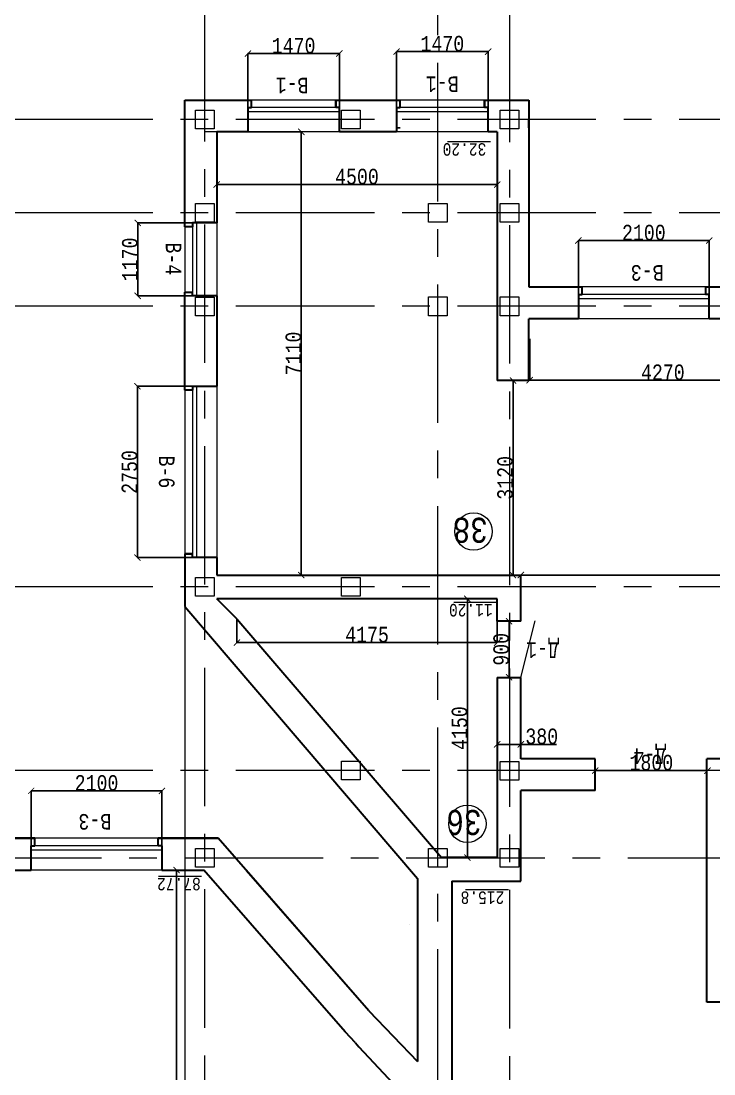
# Model space of a CAD drawing. Header units: millimetres. Extents: x -689206 to 4969298, y -1019800 to 703299.
# Drawn here: x -113653 to -102534, y -573086 to -556188 of the extents above; entities that cross this region are included whole.
import ezdxf

# ---------------------------------------------------------------- set-up
doc = ezdxf.new("R2010")
doc.units = ezdxf.units.MM
doc.linetypes.add('JIS_02_4.0', pattern=[5.5, 4, -1.5])
doc.linetypes.add('осеваяX2', pattern=[101.6, 63.5, -12.7, 12.7, -12.7])
for name, color, linetype, lineweight in [('несущие', 7, 'Continuous', 30), ('ОКНА', 250, 'Continuous', 20), ('ПЕРЕГОРОДКИ', 252, 'Continuous', 9), ('РАЗМЕРЫ', 7, 'Continuous', 9), ('сваи', 7, 'JIS_02_4.0', 30), ('стены', 7, 'Continuous', 20)]:
    doc.layers.add(name, color=color, linetype=linetype, lineweight=lineweight)
doc.layers.add('четотам', color=7, linetype='Continuous')
doc.styles.add('Аннотативный', font='isocteur.ttf', dxfattribs={"width": 0.7, "height": 250})
doc.dimstyles.new('Аннотативный', dxfattribs={"dimscale": 0, "dimtxt": 250, "dimasz": 100, "dimexe": 1.25, "dimexo": 0.625, "dimtad": 1, "dimdec": 0, "dimtxsty": 'Аннотативный', "dimblk": 'ARCHTICK', "dimcen": 2.5, "dimadec": 0, "dimazin": 0, "dimtfac": 1, "dimtdec": 0, "dimtmove": 0, "dimatfit": 3, "dimfxl": 1, "dimarcsym": 0})

# ---------------------------------------------------------------- blocks, each defined once
blk = doc.blocks.new('_ArchTick')
at = {"color": 0, "linetype": 'ByBlock', "const_width": 0.15}
blk.add_lwpolyline([(-0.5, -0.5), (0.5, 0.5)], dxfattribs=at)
blk = doc.blocks.new('*D3310')
at = {"layer": 'Defpoints', "color": 0, "lineweight": 0, "transparency": 16777216}
for p in [(-110514, -558811), (-110514, -558812), (-106013, -558812)]:
    blk.add_point(p, dxfattribs=at)
at = {"layer": 'стены', "color": 0, "lineweight": -2, "transparency": 16777216}
for p, q in [((-110514, -558811), (-110514, -558813)), ((-106013, -558812), (-110514, -558812)), ((-106013, -558811), (-106013, -558811))]:
    blk.add_line(p, q, dxfattribs=at)
at = {"layer": 'стены', "color": 0, "lineweight": -2, "transparency": 16777216, "xscale": 100, "yscale": 100, "zscale": 100, "rotation": 180}
blk.add_blockref('_ArchTick', (-110514, -558812), dxfattribs=at)
at = {"layer": 'стены', "color": 0, "lineweight": -2, "transparency": 16777216, "xscale": 100, "yscale": 100, "zscale": 100}
blk.add_blockref('_ArchTick', (-106013, -558812), dxfattribs=at)
at = {"layer": 'стены', "color": 0, "lineweight": 5, "transparency": 16777216, "insert": (-108263, -558686), "char_height": 250, "attachment_point": 5, "style": 'Аннотативный'}
blk.add_mtext('4500', dxfattribs=at)
blk = doc.blocks.new('*D3336')
at = {"layer": 'Defpoints', "color": 0, "lineweight": 0, "transparency": 16777216}
for p in [(-105490, -561285), (-101218, -561285), (-105490, -561953)]:
    blk.add_point(p, dxfattribs=at)
at = {"layer": 'стены', "color": 0, "lineweight": -2, "transparency": 16777216}
for p, q in [((-105490, -561286), (-105490, -561954)), ((-101218, -561286), (-101218, -561954)), ((-101218, -561953), (-105490, -561953))]:
    blk.add_line(p, q, dxfattribs=at)
at = {"layer": 'стены', "color": 0, "lineweight": -2, "transparency": 16777216, "xscale": 100, "yscale": 100, "zscale": 100, "rotation": 180}
blk.add_blockref('_ArchTick', (-105490, -561953), dxfattribs=at)
at = {"layer": 'стены', "color": 0, "lineweight": -2, "transparency": 16777216, "xscale": 100, "yscale": 100, "zscale": 100}
blk.add_blockref('_ArchTick', (-101218, -561953), dxfattribs=at)
at = {"layer": 'стены', "color": 0, "lineweight": 5, "transparency": 16777216, "insert": (-103354, -561827), "char_height": 250, "attachment_point": 5, "style": 'Аннотативный'}
blk.add_mtext('4270', dxfattribs=at)
blk = doc.blocks.new('*D3338')
at = {"layer": 'Defpoints', "color": 0, "lineweight": 0, "transparency": 16777216}
for p in [(-110189, -565783), (-106013, -565783), (-110189, -566163)]:
    blk.add_point(p, dxfattribs=at)
at = {"layer": 'стены', "color": 0, "lineweight": -2, "transparency": 16777216}
for p, q in [((-110189, -565783), (-110189, -566164)), ((-106013, -565783), (-106013, -566164)), ((-106013, -566163), (-110189, -566163))]:
    blk.add_line(p, q, dxfattribs=at)
at = {"layer": 'стены', "color": 0, "lineweight": -2, "transparency": 16777216, "xscale": 100, "yscale": 100, "zscale": 100, "rotation": 180}
blk.add_blockref('_ArchTick', (-110189, -566163), dxfattribs=at)
at = {"layer": 'стены', "color": 0, "lineweight": -2, "transparency": 16777216, "xscale": 100, "yscale": 100, "zscale": 100}
blk.add_blockref('_ArchTick', (-106013, -566163), dxfattribs=at)
at = {"layer": 'стены', "color": 0, "lineweight": 5, "transparency": 16777216, "insert": (-108101, -566037), "char_height": 250, "attachment_point": 5, "style": 'Аннотативный'}
blk.add_mtext('4175', dxfattribs=at)
blk = doc.blocks.new('*D3474')
at = {"layer": 'Defpoints', "color": 0, "lineweight": 0, "transparency": 16777216}
for p in [(-110514, -559428), (-111781, -560598), (-110514, -560598)]:
    blk.add_point(p, dxfattribs=at)
at = {"layer": 'ОКНА', "color": 0, "lineweight": -2, "transparency": 16777216}
for p, q in [((-110514, -559428), (-111782, -559428)), ((-111781, -559428), (-111781, -560598)), ((-110514, -560598), (-111782, -560598))]:
    blk.add_line(p, q, dxfattribs=at)
at = {"layer": 'ОКНА', "color": 0, "lineweight": -2, "transparency": 16777216, "xscale": 100, "yscale": 100, "zscale": 100}
for p, rotation in [((-111781, -559428), 90), ((-111781, -560598), 270)]:
    blk.add_blockref('_ArchTick', p, dxfattribs=dict(at, rotation=rotation))
at = {"layer": 'ОКНА', "color": 0, "lineweight": 5, "transparency": 16777216, "insert": (-111906, -560013), "char_height": 250, "attachment_point": 5, "rotation": 90, "style": 'Аннотативный'}
blk.add_mtext('1170', dxfattribs=at)
blk = doc.blocks.new('*D3439')
at = {"layer": 'Defpoints', "color": 0, "linetype": 'ByBlock', "lineweight": 0, "transparency": 16777216}
for p in [(-104709, -559711), (-104709, -560966), (-102609, -560966)]:
    blk.add_point(p, dxfattribs=at)
at = {"layer": 'РАЗМЕРЫ', "color": 0, "linetype": 'ByBlock', "lineweight": -2, "transparency": 16777216}
for p, q in [((-104709, -560966), (-104709, -559710)), ((-102609, -559711), (-104709, -559711)), ((-102609, -560966), (-102609, -559710))]:
    blk.add_line(p, q, dxfattribs=at)
at = {"layer": 'РАЗМЕРЫ', "color": 0, "linetype": 'ByBlock', "lineweight": -2, "transparency": 16777216, "xscale": 100, "yscale": 100, "zscale": 100, "rotation": 180}
blk.add_blockref('_ArchTick', (-104709, -559711), dxfattribs=at)
at = {"layer": 'РАЗМЕРЫ', "color": 0, "linetype": 'ByBlock', "lineweight": -2, "transparency": 16777216, "xscale": 100, "yscale": 100, "zscale": 100}
blk.add_blockref('_ArchTick', (-102609, -559711), dxfattribs=at)
at = {"layer": 'РАЗМЕРЫ', "color": 0, "linetype": 'ByBlock', "lineweight": 5, "transparency": 16777216, "insert": (-103659, -559585), "char_height": 250, "attachment_point": 5, "style": 'Аннотативный'}
blk.add_mtext('2100', dxfattribs=at)
blk = doc.blocks.new('*D3440')
at = {"layer": 'Defpoints', "color": 0, "linetype": 'ByBlock', "lineweight": 0, "transparency": 16777216}
for p in [(-107627, -556679), (-107627, -557967), (-106157, -557967)]:
    blk.add_point(p, dxfattribs=at)
at = {"layer": 'РАЗМЕРЫ', "color": 0, "linetype": 'ByBlock', "lineweight": -2, "transparency": 16777216}
for p, q in [((-107627, -557966), (-107627, -556677)), ((-106157, -556679), (-107627, -556679)), ((-106157, -557966), (-106157, -556677))]:
    blk.add_line(p, q, dxfattribs=at)
at = {"layer": 'РАЗМЕРЫ', "color": 0, "linetype": 'ByBlock', "lineweight": -2, "transparency": 16777216, "xscale": 100, "yscale": 100, "zscale": 100, "rotation": 180}
blk.add_blockref('_ArchTick', (-107627, -556679), dxfattribs=at)
at = {"layer": 'РАЗМЕРЫ', "color": 0, "linetype": 'ByBlock', "lineweight": -2, "transparency": 16777216, "xscale": 100, "yscale": 100, "zscale": 100}
blk.add_blockref('_ArchTick', (-106157, -556679), dxfattribs=at)
at = {"layer": 'РАЗМЕРЫ', "color": 0, "linetype": 'ByBlock', "lineweight": 5, "transparency": 16777216, "insert": (-106892, -556553), "char_height": 250, "attachment_point": 5, "style": 'Аннотативный'}
blk.add_mtext('1470', dxfattribs=at)
blk = doc.blocks.new('*D3441')
at = {"layer": 'Defpoints', "color": 0, "linetype": 'ByBlock', "lineweight": 0, "transparency": 16777216}
for p in [(-108544, -556710), (-110014, -557967), (-108544, -557967)]:
    blk.add_point(p, dxfattribs=at)
at = {"layer": 'РАЗМЕРЫ', "color": 0, "linetype": 'ByBlock', "lineweight": -2, "transparency": 16777216}
for p, q in [((-110014, -557966), (-110014, -556709)), ((-110014, -556710), (-108544, -556710)), ((-108544, -557966), (-108544, -556709))]:
    blk.add_line(p, q, dxfattribs=at)
at = {"layer": 'РАЗМЕРЫ', "color": 0, "linetype": 'ByBlock', "lineweight": -2, "transparency": 16777216, "xscale": 100, "yscale": 100, "zscale": 100, "rotation": 180}
blk.add_blockref('_ArchTick', (-110014, -556710), dxfattribs=at)
at = {"layer": 'РАЗМЕРЫ', "color": 0, "linetype": 'ByBlock', "lineweight": -2, "transparency": 16777216, "xscale": 100, "yscale": 100, "zscale": 100}
blk.add_blockref('_ArchTick', (-108544, -556710), dxfattribs=at)
at = {"layer": 'РАЗМЕРЫ', "color": 0, "linetype": 'ByBlock', "lineweight": 5, "transparency": 16777216, "insert": (-109279, -556585), "char_height": 250, "attachment_point": 5, "style": 'Аннотативный'}
blk.add_mtext('1470', dxfattribs=at)
blk = doc.blocks.new('*D3442')
at = {"layer": 'Defpoints', "color": 0, "linetype": 'ByBlock', "lineweight": 0, "transparency": 16777216}
for p in [(-110514, -562050), (-111786, -564800), (-110514, -564800)]:
    blk.add_point(p, dxfattribs=at)
at = {"layer": 'РАЗМЕРЫ', "color": 0, "linetype": 'ByBlock', "lineweight": -2, "transparency": 16777216}
for p, q in [((-110514, -562050), (-111788, -562050)), ((-111786, -562050), (-111786, -564800)), ((-110514, -564800), (-111788, -564800))]:
    blk.add_line(p, q, dxfattribs=at)
at = {"layer": 'РАЗМЕРЫ', "color": 0, "linetype": 'ByBlock', "lineweight": -2, "transparency": 16777216, "xscale": 100, "yscale": 100, "zscale": 100}
for p, rotation in [((-111786, -562050), 90), ((-111786, -564800), 270)]:
    blk.add_blockref('_ArchTick', p, dxfattribs=dict(at, rotation=rotation))
at = {"layer": 'РАЗМЕРЫ', "color": 0, "linetype": 'ByBlock', "lineweight": 5, "transparency": 16777216, "insert": (-111912, -563425), "char_height": 250, "attachment_point": 5, "rotation": 90, "style": 'Аннотативный'}
blk.add_mtext('2750', dxfattribs=at)
blk = doc.blocks.new('*D3449')
at = {"layer": 'Defpoints', "color": 0, "linetype": 'ByBlock', "lineweight": 0, "transparency": 16777216}
for p in [(-113492, -568543), (-113492, -569813), (-111392, -569813)]:
    blk.add_point(p, dxfattribs=at)
at = {"layer": 'РАЗМЕРЫ', "color": 0, "linetype": 'ByBlock', "lineweight": -2, "transparency": 16777216}
for p, q in [((-113492, -569813), (-113492, -568542)), ((-111392, -568543), (-113492, -568543)), ((-111392, -569813), (-111392, -568542))]:
    blk.add_line(p, q, dxfattribs=at)
at = {"layer": 'РАЗМЕРЫ', "color": 0, "linetype": 'ByBlock', "lineweight": -2, "transparency": 16777216, "xscale": 100, "yscale": 100, "zscale": 100, "rotation": 180}
blk.add_blockref('_ArchTick', (-113492, -568543), dxfattribs=at)
at = {"layer": 'РАЗМЕРЫ', "color": 0, "linetype": 'ByBlock', "lineweight": -2, "transparency": 16777216, "xscale": 100, "yscale": 100, "zscale": 100}
blk.add_blockref('_ArchTick', (-111392, -568543), dxfattribs=at)
at = {"layer": 'РАЗМЕРЫ', "color": 0, "linetype": 'ByBlock', "lineweight": 5, "transparency": 16777216, "insert": (-112442, -568417), "char_height": 250, "attachment_point": 5, "style": 'Аннотативный'}
blk.add_mtext('2100', dxfattribs=at)
blk = doc.blocks.new('*D3451')
at = {"layer": 'Defpoints', "color": 0, "linetype": 'ByBlock', "lineweight": 0, "transparency": 16777216}
for p in [(-111157, -569813), (-111157, -569813), (-111157, -584569)]:
    blk.add_point(p, dxfattribs=at)
at = {"layer": 'РАЗМЕРЫ', "color": 0, "linetype": 'ByBlock', "lineweight": -2, "transparency": 16777216}
for p, q in [((-111157, -569813), (-111158, -569813)), ((-111157, -584569), (-111157, -569813)), ((-111157, -584569), (-111158, -584569))]:
    blk.add_line(p, q, dxfattribs=at)
at = {"layer": 'РАЗМЕРЫ', "color": 0, "linetype": 'ByBlock', "lineweight": -2, "transparency": 16777216, "xscale": 100, "yscale": 100, "zscale": 100}
for p, rotation in [((-111157, -569813), 90), ((-111157, -584569), 270)]:
    blk.add_blockref('_ArchTick', p, dxfattribs=dict(at, rotation=rotation))
at = {"layer": 'РАЗМЕРЫ', "color": 0, "linetype": 'ByBlock', "lineweight": 5, "transparency": 16777216, "insert": (-111282, -577191), "char_height": 250, "attachment_point": 5, "rotation": 90, "style": 'Аннотативный'}
blk.add_mtext('14760', dxfattribs=at)
blk = doc.blocks.new('*D3452')
at = {"layer": 'Defpoints', "color": 0, "linetype": 'ByBlock', "lineweight": 0, "transparency": 16777216}
for p in [(-106013, -565459), (-106491, -569613), (-106013, -569613)]:
    blk.add_point(p, dxfattribs=at)
at = {"layer": 'РАЗМЕРЫ', "color": 0, "linetype": 'ByBlock', "lineweight": -2, "transparency": 16777216}
for p, q in [((-106014, -565459), (-106492, -565459)), ((-106491, -565459), (-106491, -569613)), ((-106014, -569613), (-106492, -569613))]:
    blk.add_line(p, q, dxfattribs=at)
at = {"layer": 'РАЗМЕРЫ', "color": 0, "linetype": 'ByBlock', "lineweight": -2, "transparency": 16777216, "xscale": 100, "yscale": 100, "zscale": 100}
for p, rotation in [((-106491, -565459), 90), ((-106491, -569613), 270)]:
    blk.add_blockref('_ArchTick', p, dxfattribs=dict(at, rotation=rotation))
at = {"layer": 'РАЗМЕРЫ', "color": 0, "linetype": 'ByBlock', "lineweight": 5, "transparency": 16777216, "insert": (-106616, -567536), "char_height": 250, "attachment_point": 5, "rotation": 90, "style": 'Аннотативный'}
blk.add_mtext('4150', dxfattribs=at)
blk = doc.blocks.new('*D3415')
at = {"layer": 'Defpoints', "color": 0, "linetype": 'ByBlock', "lineweight": 0, "transparency": 16777216}
for p in [(-106013, -567796), (-105633, -567796), (-105633, -567796)]:
    blk.add_point(p, dxfattribs=at)
at = {"layer": 'РАЗМЕРЫ', "color": 0, "linetype": 'ByBlock', "lineweight": -2, "transparency": 16777216}
for p, q in [((-106013, -567795), (-106013, -567795)), ((-106013, -567796), (-105633, -567796)), ((-105633, -567795), (-105633, -567795)), ((-105633, -567796), (-105060, -567796))]:
    blk.add_line(p, q, dxfattribs=at)
at = {"layer": 'РАЗМЕРЫ', "color": 0, "linetype": 'ByBlock', "lineweight": -2, "transparency": 16777216, "xscale": 100, "yscale": 100, "zscale": 100, "rotation": 180}
blk.add_blockref('_ArchTick', (-106013, -567796), dxfattribs=at)
at = {"layer": 'РАЗМЕРЫ', "color": 0, "linetype": 'ByBlock', "lineweight": -2, "transparency": 16777216, "xscale": 100, "yscale": 100, "zscale": 100}
blk.add_blockref('_ArchTick', (-105633, -567796), dxfattribs=at)
at = {"layer": 'РАЗМЕРЫ', "color": 0, "linetype": 'ByBlock', "lineweight": 5, "transparency": 16777216, "insert": (-105297, -567670), "char_height": 250, "attachment_point": 5, "style": 'Аннотативный'}
blk.add_mtext('380', dxfattribs=at)
blk = doc.blocks.new('*D3463')
at = {"layer": 'Defpoints', "color": 0, "linetype": 'ByBlock', "lineweight": 0, "transparency": 16777216}
for p in [(-104438, -568217), (-102638, -568217), (-102638, -568217)]:
    blk.add_point(p, dxfattribs=at)
at = {"layer": 'РАЗМЕРЫ', "color": 0, "linetype": 'ByBlock', "lineweight": -2, "transparency": 16777216}
for p, q in [((-104438, -568217), (-104438, -568218)), ((-104438, -568217), (-102638, -568217)), ((-102638, -568216), (-102638, -568215))]:
    blk.add_line(p, q, dxfattribs=at)
at = {"layer": 'РАЗМЕРЫ', "color": 0, "linetype": 'ByBlock', "lineweight": -2, "transparency": 16777216, "xscale": 100, "yscale": 100, "zscale": 100, "rotation": 180}
blk.add_blockref('_ArchTick', (-104438, -568217), dxfattribs=at)
at = {"layer": 'РАЗМЕРЫ', "color": 0, "linetype": 'ByBlock', "lineweight": -2, "transparency": 16777216, "xscale": 100, "yscale": 100, "zscale": 100}
blk.add_blockref('_ArchTick', (-102638, -568217), dxfattribs=at)
at = {"layer": 'РАЗМЕРЫ', "color": 0, "linetype": 'ByBlock', "lineweight": 5, "transparency": 16777216, "insert": (-103538, -568091), "char_height": 250, "attachment_point": 5, "style": 'Аннотативный'}
blk.add_mtext('1800', dxfattribs=at)
blk = doc.blocks.new('*D3486')
at = {"layer": 'Defpoints', "color": 0, "linetype": 'ByBlock', "lineweight": 0, "transparency": 16777216}
for p in [(-110514, -557967), (-110514, -565079), (-109156, -565079)]:
    blk.add_point(p, dxfattribs=at)
at = {"layer": 'РАЗМЕРЫ', "color": 0, "linetype": 'ByBlock', "lineweight": -2, "transparency": 16777216}
for p, q in [((-110513, -557967), (-109155, -557967)), ((-109156, -557967), (-109156, -565079)), ((-110513, -565079), (-109155, -565079))]:
    blk.add_line(p, q, dxfattribs=at)
at = {"layer": 'РАЗМЕРЫ', "color": 0, "linetype": 'ByBlock', "lineweight": -2, "transparency": 16777216, "xscale": 100, "yscale": 100, "zscale": 100}
for p, rotation in [((-109156, -557967), 90), ((-109156, -565079), 270)]:
    blk.add_blockref('_ArchTick', p, dxfattribs=dict(at, rotation=rotation))
at = {"layer": 'РАЗМЕРЫ', "color": 0, "linetype": 'ByBlock', "lineweight": 9, "transparency": 16777216, "insert": (-109282, -561523), "char_height": 250, "attachment_point": 5, "rotation": 90, "style": 'Аннотативный'}
blk.add_mtext('7110', dxfattribs=at)
blk = doc.blocks.new('*D3487')
at = {"layer": 'Defpoints', "color": 0, "linetype": 'ByBlock', "lineweight": 0, "transparency": 16777216}
for p in [(-105758, -561959), (-105758, -565079), (-105758, -565079)]:
    blk.add_point(p, dxfattribs=at)
at = {"layer": 'РАЗМЕРЫ', "color": 0, "linetype": 'ByBlock', "lineweight": -2, "transparency": 16777216}
for p, q in [((-105759, -561959), (-105760, -561959)), ((-105758, -561959), (-105758, -565079)), ((-105759, -565079), (-105760, -565079))]:
    blk.add_line(p, q, dxfattribs=at)
at = {"layer": 'РАЗМЕРЫ', "color": 0, "linetype": 'ByBlock', "lineweight": -2, "transparency": 16777216, "xscale": 100, "yscale": 100, "zscale": 100}
for p, rotation in [((-105758, -561959), 90), ((-105758, -565079), 270)]:
    blk.add_blockref('_ArchTick', p, dxfattribs=dict(at, rotation=rotation))
at = {"layer": 'РАЗМЕРЫ', "color": 0, "linetype": 'ByBlock', "lineweight": 5, "transparency": 16777216, "insert": (-105884, -563519), "char_height": 250, "attachment_point": 5, "rotation": 90, "style": 'Аннотативный'}
blk.add_mtext('3120', dxfattribs=at)
blk = doc.blocks.new('*D3497')
at = {"layer": 'Defpoints', "color": 0, "lineweight": 0, "ltscale": 150, "transparency": 16777216}
for p in [(-105822, -565821), (-105822, -566721), (-105822, -566721)]:
    blk.add_point(p, dxfattribs=at)
at = {"layer": 'РАЗМЕРЫ', "color": 0, "lineweight": -2, "ltscale": 150, "transparency": 16777216}
for p, q in [((-105822, -565821), (-105822, -566721)), ((-105821, -565821), (-105821, -565821)), ((-105822, -566721), (-105823, -566721))]:
    blk.add_line(p, q, dxfattribs=at)
at = {"layer": 'РАЗМЕРЫ', "color": 0, "lineweight": -2, "ltscale": 150, "transparency": 16777216, "xscale": 100, "yscale": 100, "zscale": 100}
for p, rotation in [((-105822, -565821), 90), ((-105822, -566721), 270)]:
    blk.add_blockref('_ArchTick', p, dxfattribs=dict(at, rotation=rotation))
at = {"layer": 'РАЗМЕРЫ', "color": 0, "lineweight": 5, "ltscale": 150, "transparency": 16777216, "insert": (-105947, -566271), "char_height": 250, "attachment_point": 5, "rotation": 90, "style": 'Аннотативный'}
blk.add_mtext('900', dxfattribs=at)
blk = doc.blocks.new('*D3517')
at = {"layer": 'Defpoints', "color": 0, "lineweight": 0, "ltscale": 15000, "transparency": 16777216}
for p in [(-105633, -565079), (-105633, -565079), (-89334, -565079)]:
    blk.add_point(p, dxfattribs=at)
at = {"layer": 'сваи', "color": 0, "lineweight": -2, "ltscale": 15000, "transparency": 16777216}
for p, q in [((-105633, -565078), (-105633, -565077)), ((-89334, -565079), (-105633, -565079)), ((-89334, -565078), (-89334, -565077))]:
    blk.add_line(p, q, dxfattribs=at)
at = {"layer": 'сваи', "color": 0, "lineweight": -2, "ltscale": 15000, "transparency": 16777216, "xscale": 100, "yscale": 100, "zscale": 100, "rotation": 180}
blk.add_blockref('_ArchTick', (-105633, -565079), dxfattribs=at)
at = {"layer": 'сваи', "color": 0, "lineweight": -2, "ltscale": 15000, "transparency": 16777216, "xscale": 100, "yscale": 100, "zscale": 100}
blk.add_blockref('_ArchTick', (-89334, -565079), dxfattribs=at)
at = {"layer": 'сваи', "color": 0, "lineweight": 5, "ltscale": 15000, "transparency": 16777216, "insert": (-97484, -564953), "char_height": 250, "attachment_point": 5, "style": 'Аннотативный'}
blk.add_mtext('16300', dxfattribs=at)

msp = doc.modelspace()

# ---------------------------------------------------------------- linework, layer by layer
at = {"layer": 'несущие', "lineweight": 30}
for p, q in [((-111023.5, -557966.6), (-111023.5, -557456.6)), ((-111023.5, -557456.6), (-109953.9, -557456.6)), ((-108603.9, -557456.6), (-107567.5, -557456.6)), ((-106217.5, -557456.6), (-105503.5, -557456.6)), ((-105503.5, -557456.6), (-105503.5, -557966.6)), ((-105503.5, -557904.2), (-105503.5, -557766.6)), ((-110013.9, -557966.6), (-110513.5, -557966.6)), ((-107627.5, -557966.6), (-108543.9, -557966.6)), ((-106013.5, -557966.6), (-106157.5, -557966.6)), ((-106013.5, -557966.6), (-106157.5, -557966.6))]:
    msp.add_line(p, q, dxfattribs=at)
at = {"layer": 'несущие', "color": 0}
for p, q in [((-110513.5, -559428.3), (-110903.5, -559428.3)), ((-105503.5, -560456.3), (-104649.1, -560456.3)), ((-102669.1, -560456.3), (-101349.8, -560456.3)), ((-110513.5, -560598.3), (-110903.5, -560598.3)), ((-105503.5, -561958.7), (-105503.5, -560966.3)), ((-104709.1, -560966.3), (-105503.5, -560966.3)), ((-101217.9, -560966.3), (-102609.1, -560966.3)), ((-110513.5, -565078.6), (-105633.5, -565078.6)), ((-105633.5, -565821), (-105633.5, -565078.6)), ((-106013.5, -565458.6), (-110513.5, -565458.6)), ((-110188.6, -565782.7), (-110513.5, -565458.6)), ((-105633.5, -568026.6), (-105633.5, -566721)), ((-105633.5, -569992.7), (-105633.5, -568536.6)), ((-106739, -569992.7), (-105633.5, -569992.7)), ((-106013.5, -569992.7), (-105633.5, -569992.7))]:
    msp.add_line(p, q, dxfattribs=at)
at = {"layer": 'несущие', "color": 18, "linetype": 'ByBlock', "lineweight": 30, "true_color": 0x000000}
msp.add_line((-108288.3, -572587.6), (-108231.9, -572648), dxfattribs=at)
at = {"layer": 'ОКНА', "color": 18, "lineweight": 30, "true_color": 0x000000}
for p, q in [((-110013.9, -557576.6), (-109953.9, -557576.6)), ((-109953.9, -557576.6), (-109953.9, -557456.6)), ((-108603.9, -557456.6), (-108603.9, -557576.6)), ((-108543.9, -557576.6), (-108603.9, -557576.6)), ((-107627.5, -557576.6), (-107567.5, -557576.6)), ((-107567.5, -557576.6), (-107567.5, -557456.6)), ((-106217.5, -557456.6), (-106217.5, -557576.6)), ((-106157.5, -557576.6), (-106217.5, -557576.6))]:
    msp.add_line(p, q, dxfattribs=at)
at = {"layer": 'ОКНА', "color": 0, "lineweight": 13}
for p, q in [((-108603.9, -557456.6), (-109953.9, -557456.6)), ((-102669.1, -560456.3), (-104649.1, -560456.3)), ((-102609.1, -560966.3), (-104709.1, -560966.3))]:
    msp.add_line(p, q, dxfattribs=at)
at = {"layer": 'ОКНА', "lineweight": 13}
for p, q in [((-108603.9, -557576.6), (-109953.9, -557576.6)), ((-106217.5, -557576.6), (-107567.5, -557576.6)), ((-108543.9, -557646.6), (-110013.9, -557646.6)), ((-106157.5, -557646.6), (-107627.5, -557646.6)), ((-110903.5, -559428.3), (-110903.5, -560598.3)), ((-110833.5, -560598.3), (-110833.5, -559428.3)), ((-102609.1, -560576.3), (-104709.1, -560576.3)), ((-102609.1, -560646.3), (-104709.1, -560646.3)), ((-110903.5, -562109.7), (-110903.5, -564739.7)), ((-110833.5, -564799.7), (-110833.5, -562049.7)), ((-111452, -569423.5), (-113432, -569423.5)), ((-111392, -569493.5), (-113492, -569493.5))]:
    msp.add_line(p, q, dxfattribs=at)
at = {"layer": 'ОКНА', "color": 7, "lineweight": 30, "true_color": 0xffffff}
for p, q in [((-108603.9, -557576.6), (-108603.9, -557456.6)), ((-106217.5, -557576.6), (-106217.5, -557456.6))]:
    msp.add_line(p, q, dxfattribs=at)
at = {"layer": 'ОКНА', "color": 0, "lineweight": 15}
for p, q in [((-106217.5, -557456.6), (-107567.5, -557456.6)), ((-108543.9, -557966.6), (-110013.9, -557966.6)), ((-106157.5, -557966.6), (-107627.5, -557966.6))]:
    msp.add_line(p, q, dxfattribs=at)
at = {"layer": 'ОКНА', "color": 0}
msp.add_line((-110513.5, -557966.6), (-110703.5, -557966.6), dxfattribs=at)
at = {"layer": 'ОКНА'}
msp.add_line((-111392, -569423.5), (-111392, -569493.5), dxfattribs=at)
at = {"layer": 'ПЕРЕГОРОДКИ', "linetype": 'ByBlock', "lineweight": 9, "ltscale": 35}
msp.add_line((-105633.5, -566721), (-105400.7, -565814), dxfattribs=at)
at = {"layer": 'РАЗМЕРЫ', "linetype": 'осеваяX2', "lineweight": 5, "ltscale": 35}
for p, q in [((-106963.2, -583973.7), (-106963.2, -548796.3)), ((-105813.5, -548796.3), (-105813.5, -598637.6)), ((-132363.4, -569615.9), (-65310.7, -569615.9))]:
    msp.add_line(p, q, dxfattribs=at)
at = {"layer": 'РАЗМЕРЫ', "lineweight": 0, "ltscale": 35}
msp.add_line((-111023.5, -557456.6), (-111023.5, -646086), dxfattribs=at)
at = {"layer": 'РАЗМЕРЫ'}
for p, q in [((-106118.1, -558124.7), (-106807.4, -558124.7)), ((-106016.3, -565518.9), (-106705.6, -565518.9)), ((-111452, -569303.5), (-113432, -569303.5)), ((-111392, -569813.5), (-113492, -569813.5)), ((-110757.2, -569914.6), (-111446.4, -569914.6)), ((-105829.9, -570132.9), (-106519.2, -570132.9))]:
    msp.add_line(p, q, dxfattribs=at)
at = {"layer": 'РАЗМЕРЫ', "lineweight": 30}
for p, q in [((-110903.5, -559428.3), (-110903.5, -559488.3)), ((-110903.5, -559488.3), (-111023.5, -559488.3)), ((-104649.1, -560576.3), (-104649.1, -560456.3)), ((-102669.1, -560456.3), (-102669.1, -560576.3)), ((-111023.5, -560538.3), (-110903.5, -560538.3)), ((-110903.5, -560598.3), (-110903.5, -560538.3)), ((-104709.1, -560576.3), (-104649.1, -560576.3)), ((-102609.1, -560576.3), (-102669.1, -560576.3)), ((-110903.5, -562109.7), (-111023.5, -562109.7)), ((-110903.5, -562049.7), (-110903.5, -562109.7)), ((-110903.5, -564739.7), (-111023.5, -564739.7)), ((-111023.5, -564739.7), (-110903.5, -564739.7)), ((-110903.5, -564799.7), (-110903.5, -564739.7)), ((-114042.8, -569303.5), (-113432, -569303.5)), ((-113492, -569423.5), (-113432, -569423.5)), ((-113432, -569423.5), (-113432, -569303.5)), ((-111452, -569303.5), (-110487.8, -569303.5)), ((-111452, -569423.5), (-111452, -569303.5)), ((-111392, -569423.5), (-111452, -569423.5)), ((-108070.4, -572073.9), (-110487.8, -569303.5)), ((-114172.8, -569813.5), (-113492, -569813.5)), ((-111392, -569813.5), (-110836.8, -569813.5)), ((-110836.8, -569813.5), (-110719.7, -569813.5)), ((-108452.2, -572412.1), (-110719.7, -569813.5)), ((-108288.3, -572587.6), (-108452.2, -572412.1))]:
    msp.add_line(p, q, dxfattribs=at)
at = {"layer": 'РАЗМЕРЫ', "lineweight": 13}
for p, q in [((-110513.5, -559418.6), (-110513.5, -560598.3)), ((-111023.5, -559488.3), (-111023.5, -560538.3)), ((-111023.5, -562109.7), (-111023.5, -564739.7)), ((-110513.5, -562049.7), (-110513.5, -564799.7))]:
    msp.add_line(p, q, dxfattribs=at)
at = {"layer": 'РАЗМЕРЫ', "lineweight": 30, "ltscale": 150}
for p, q in [((-106010.2, -565821), (-106010.2, -565458.6)), ((-105633.5, -565821), (-106010.2, -565821)), ((-106010.2, -566721), (-105633.5, -566721)), ((-102649, -571932.3), (-102649, -568026.6))]:
    msp.add_line(p, q, dxfattribs=at)
at = {"layer": 'РАЗМЕРЫ', "linetype": 'ByBlock', "lineweight": 30}
for p, q in [((-104438.5, -568536.6), (-104438.5, -568026.6)), ((-102258.3, -568026.6), (-102649, -568026.6)), ((-107290.8, -569949.8), (-107291.6, -572883.9)), ((-96189, -571932.3), (-102649, -571932.3)), ((-108070.4, -572073.9), (-107291.6, -572883.9)), ((-108231.9, -572648), (-107420.7, -573516.5))]:
    msp.add_line(p, q, dxfattribs=at)
at = {"layer": 'стены', "linetype": 'осеваяX2', "lineweight": 5, "ltscale": 35}
for p, q in [((-110703.5, -597236.1), (-110703.5, -548796.3)), ((-65310.7, -557766.6), (-132363.4, -557766.6)), ((-65310.7, -559266.6), (-132363.4, -559266.6)), ((-65310.7, -560766.6), (-132363.4, -560766.6)), ((-65310.7, -565268.6), (-132363.4, -565268.6)), ((-65310.7, -568216.6), (-132363.4, -568216.6))]:
    msp.add_line(p, q, dxfattribs=at)
at = {"layer": 'стены', "color": 18, "lineweight": 30, "true_color": 0x000000}
for p, q in [((-110013.9, -557576.6), (-110013.9, -557966.6)), ((-108543.9, -557966.6), (-108543.9, -557576.6)), ((-107627.5, -557576.6), (-107627.5, -557966.6)), ((-106157.5, -557966.6), (-106157.5, -557576.6)), ((-110903.5, -562049.7), (-110513.5, -562049.7)), ((-110513.5, -564799.7), (-110903.5, -564799.7)), ((-113492, -569813.5), (-113492, -569423.5))]:
    msp.add_line(p, q, dxfattribs=at)
at = {"layer": 'стены', "lineweight": 30}
for p, q in [((-111023.5, -559488.3), (-111023.5, -557904.2)), ((-105503.5, -557904.2), (-105503.5, -560456.3)), ((-110513.5, -557966.6), (-110513.5, -559428.3)), ((-106013.5, -557966.6), (-106013.5, -561958.7)), ((-111023.5, -562109.7), (-111023.5, -560538.3)), ((-110513.5, -560598.3), (-110513.5, -562049.7)), ((-104709.1, -560576.3), (-104709.1, -560966.3)), ((-102609.1, -560966.3), (-102609.1, -560576.3)), ((-105503.5, -561958.7), (-106013.5, -561958.7)), ((-111023.5, -564739.7), (-111023.5, -565586.2)), ((-110513.5, -564799.7), (-110513.5, -565078.6)), ((-111023.5, -565586.2), (-107290.8, -569949.8)), ((-111023.5, -565588.2), (-110927.3, -565698.7)), ((-110188.6, -565782.7), (-106908.3, -569612.7)), ((-106013.5, -566721), (-106013.5, -569612.7)), ((-108651, -567577.7), (-108651.2, -567577.7)), ((-108546.5, -567697.7), (-108548.4, -567697.7)), ((-104438.5, -568026.6), (-105633.5, -568026.6)), ((-104438.5, -568536.6), (-105633.5, -568536.6)), ((-113432, -569303.5), (-114042.8, -569303.5)), ((-110487.8, -569303.5), (-111452, -569303.5)), ((-111392, -569423.5), (-111392, -569813.5)), ((-106013.5, -569612.7), (-106908.3, -569612.7)), ((-108070.4, -572073.9), (-110042.8, -569813.5)), ((-108070.4, -572073.9), (-110033.2, -569824.6)), ((-106739, -569992.7), (-106739, -576132.1)), ((-107418.7, -570692.6), (-107418.3, -570691.6))]:
    msp.add_line(p, q, dxfattribs=at)
at = {"layer": 'стены'}
for p, q in [((-111023.5, -557904.2), (-111023.5, -558414.2)), ((-111023.5, -558849.2), (-111023.5, -558318.7)), ((-111023.5, -562109.7), (-111023.5, -561479.2)), ((-111023.5, -564739.7), (-111023.5, -565586.2))]:
    msp.add_line(p, q, dxfattribs=at)
at = {"layer": 'стены', "color": 152, "lineweight": 25, "true_color": 0x2776bb}
msp.add_line((-107567.8, -557904.2), (-107627.8, -557904.2), dxfattribs=at)
at = {"layer": 'стены', "lineweight": 20}
for points in [[(-110553.5, -557918.6), (-110853.5, -557918.6), (-110853.5, -557618.6), (-110553.5, -557618.6)], [(-108213.4, -557916.6), (-108513.4, -557916.6), (-108513.4, -557616.6), (-108213.4, -557616.6)], [(-105663.5, -557916.6), (-105963.5, -557916.6), (-105963.5, -557616.6), (-105663.5, -557616.6)], [(-110553.5, -559418.6), (-110853.5, -559418.6), (-110853.5, -559118.6), (-110553.5, -559118.6)], [(-106813.2, -559416.6), (-107113.2, -559416.6), (-107113.2, -559116.6), (-106813.2, -559116.6)], [(-105663.5, -559416.6), (-105963.5, -559416.6), (-105963.5, -559116.6), (-105663.5, -559116.6)], [(-110553.5, -560918.6), (-110853.5, -560918.6), (-110853.5, -560618.6), (-110553.5, -560618.6)], [(-106813.2, -560916.6), (-107113.2, -560916.6), (-107113.2, -560616.6), (-106813.2, -560616.6)], [(-105663.5, -560916.6), (-105963.5, -560916.6), (-105963.5, -560616.6), (-105663.5, -560616.6)], [(-110553.5, -565420.7), (-110853.5, -565420.7), (-110853.5, -565120.7), (-110553.5, -565120.7)], [(-108213.4, -565418.6), (-108513.4, -565418.6), (-108513.4, -565118.6), (-108213.4, -565118.6)], [(-108213.4, -568367.7), (-108513.4, -568367.7), (-108513.4, -568067.7), (-108213.4, -568067.7)], [(-105663.5, -568370.4), (-105963.5, -568370.4), (-105963.5, -568070.4), (-105663.5, -568070.4)], [(-110553.5, -569765.9), (-110853.5, -569765.9), (-110853.5, -569465.9), (-110553.5, -569465.9)], [(-105663.5, -569765.9), (-105963.5, -569765.9), (-105963.5, -569465.9), (-105663.5, -569465.9)]]:
    msp.add_lwpolyline(points, close=True, dxfattribs=at)
at = {"layer": 'стены'}
msp.add_lwpolyline([(-106813.2, -569765.9), (-107113.2, -569765.9), (-107113.2, -569465.9), (-106813.2, -569465.9)], close=True, dxfattribs=at)
at = {"layer": 'четотам', "lineweight": 13}
for centre in [(-106390.7, -564381), (-106490.9, -569071)]:
    msp.add_circle(centre, 300, dxfattribs=at)

# ---------------------------------------------------------------- texts
at = {"layer": 'РАЗМЕРЫ', "lineweight": 20, "ltscale": 150, "char_height": 250, "width": 922.913, "attachment_point": 1, "style": 'Аннотативный'}
for s, insert, rotation in [('В-1', (-109040.7, -557348.2), 180), ('В-1', (-106630.7, -557328.2), 180), ('В-4', (-111080.7, -559741), 270), ('В-3', (-103340.7, -560355.2), 180), ('В-6', (-111190.7, -563161), 270), ('Д-1', (-105020.7, -566411.5), 180), ('Д-4', (-103300.7, -568111.5), 180), ('В-3', (-112204.4, -569162.8), 180.25592)]:
    msp.add_mtext(s, dxfattribs=dict(at, insert=insert, rotation=rotation))
at = {"layer": 'РАЗМЕРЫ', "char_height": 200, "width": 656.117, "attachment_point": 1, "rotation": 180, "style": 'Аннотативный'}
for s, insert in [('32.20', (-106186.4, -558348.7)), ('11.20', (-106084.6, -565742.9)), ('87.72', (-110768.9, -570138.7)), ('215.8', (-105898.2, -570357))]:
    msp.add_mtext(s, dxfattribs=dict(at, insert=insert))
at = {"layer": 'РАЗМЕРЫ', "lineweight": 13, "ltscale": 150, "char_height": 401.1, "width": 1460, "attachment_point": 1, "rotation": 180, "style": 'Аннотативный'}
for s, insert in [('38', (-106162.7, -564560.9)), ('36', (-106262.9, -569250.9))]:
    msp.add_mtext(s, dxfattribs=dict(at, insert=insert))

# ---------------------------------------------------------------- dimensions: what is measured, and where the dimension line sits
at = {"layer": 'ОКНА', "lineweight": 5}
dim = msp.add_aligned_dim(p1=(-110513.5, -559428.3), p2=(-110513.5, -560598.3), distance=-1267.3, dimstyle='Аннотативный', dxfattribs=at)
dim.commit()
dim.dimension.update_dxf_attribs({"geometry": '*D3474', "text_midpoint": (-111906.4, -560013.3)})
at = {"layer": 'РАЗМЕРЫ', "color": 18, "linetype": 'ByBlock', "lineweight": 5, "true_color": 0x000000}
for base, p1, p2, angle, picture, middle in [((-108543.9, -556710.2), (-110013.9, -557966.6), (-108543.9, -557966.6), 180, '*D3441', (-109278.9, -556584.6)), ((-107627.5, -556678.6), (-106157.5, -557966.6), (-107627.5, -557966.6), 180, '*D3440', (-106892.5, -556552.9)), ((-104709.1, -559711), (-102609.1, -560966.3), (-104709.1, -560966.3), 180, '*D3439', (-103659.1, -559585.3)), ((-111786.5, -564799.7), (-110513.5, -562049.7), (-110513.5, -564799.7), 270, '*D3442', (-111912.1, -563424.7)), ((-105633.5, -567796.1), (-106013.5, -567796.1), (-105633.5, -567796.1), 180, '*D3415', (-105296.6, -567670.5)), ((-113492, -568542.8), (-111392, -569813.5), (-113492, -569813.5), 180, '*D3449', (-112442, -568417.2))]:
    dim = msp.add_linear_dim(base=base, p1=p1, p2=p2, angle=angle, dimstyle='Аннотативный', dxfattribs=at)
    dim.commit()
    dim.dimension.update_dxf_attribs({"geometry": picture, "text_midpoint": middle})
at = {"layer": 'РАЗМЕРЫ', "linetype": 'ByBlock', "lineweight": 9}
dim = msp.add_linear_dim(base=(-109156.2, -565078.6), p1=(-110513.5, -557966.6), p2=(-110513.5, -565078.6), angle=270, text='7110', dimstyle='Аннотативный', dxfattribs=at)
dim.commit()
dim.dimension.update_dxf_attribs({"geometry": '*D3486', "text_midpoint": (-109281.9, -561522.6)})
at = {"layer": 'РАЗМЕРЫ', "linetype": 'ByBlock', "lineweight": 5}
dim = msp.add_linear_dim(base=(-105758.5, -565078.6), p1=(-105758.5, -561958.7), p2=(-105758.5, -565078.6), angle=270, dimstyle='Аннотативный', dxfattribs=at)
dim.commit()
dim.dimension.update_dxf_attribs({"geometry": '*D3487', "text_midpoint": (-105884.1, -563518.7)})
at = {"layer": 'РАЗМЕРЫ', "color": 18, "linetype": 'ByBlock', "lineweight": 5, "true_color": 0x000000}
for base, p1, p2, text, picture, middle in [((-106490.9, -569612.7), (-106013.5, -565458.6), (-106013.5, -569612.7), '4150', '*D3452', (-106616.5, -567535.7)), ((-111156.8, -569813.5), (-111156.8, -584568.6), (-111156.8, -569813.5), '14760', '*D3451', (-111282.4, -577191.1))]:
    dim = msp.add_linear_dim(base=base, p1=p1, p2=p2, angle=270, text=text, dimstyle='Аннотативный', dxfattribs=at)
    dim.commit()
    dim.dimension.update_dxf_attribs({"geometry": picture, "text_midpoint": middle})
at = {"layer": 'РАЗМЕРЫ', "lineweight": 5, "ltscale": 150}
dim = msp.add_linear_dim(base=(-105821.8, -566721), p1=(-105821.8, -565821), p2=(-105821.8, -566721), angle=270, dimstyle='Аннотативный', dxfattribs=at)
dim.commit()
dim.dimension.update_dxf_attribs({"geometry": '*D3497', "text_midpoint": (-105947.4, -566271)})
at = {"layer": 'РАЗМЕРЫ', "linetype": 'ByBlock', "lineweight": 5}
dim = msp.add_aligned_dim(p1=(-104438.5, -568216.6), p2=(-102638.3, -568216.6), distance=0, dimstyle='Аннотативный', dxfattribs=at)
dim.commit()
dim.dimension.update_dxf_attribs({"geometry": '*D3463', "text_midpoint": (-103538.4, -568091)})
at = {"layer": 'сваи', "lineweight": 5, "ltscale": 15000}
dim = msp.add_linear_dim(base=(-105633.5, -565078.6), p1=(-89334.1, -565078.7), p2=(-105633.5, -565078.6), angle=180, text='16300', dimstyle='Аннотативный', dxfattribs=at)
dim.commit()
dim.dimension.update_dxf_attribs({"geometry": '*D3517', "text_midpoint": (-97483.8, -564953)})
at = {"layer": 'стены', "lineweight": 5}
for base, p1, p2, picture, middle in [((-110513.5, -558812), (-106013.5, -558812), (-110513.5, -558810.7), '*D3310', (-108263.5, -558686.3)), ((-110188.6, -566163), (-106013.5, -565782.7), (-110188.6, -565782.7), '*D3338', (-108101, -566037.3))]:
    dim = msp.add_linear_dim(base=base, p1=p1, p2=p2, angle=180, dimstyle='Аннотативный', dxfattribs=at)
    dim.commit()
    dim.dimension.update_dxf_attribs({"geometry": picture, "text_midpoint": middle})
dim = msp.add_linear_dim(base=(-105489.9, -561952.7), p1=(-101217.9, -561285.3), p2=(-105489.9, -561285.3), angle=180, text='4270', dimstyle='Аннотативный', dxfattribs=at)
dim.commit()
dim.dimension.update_dxf_attribs({"geometry": '*D3336', "text_midpoint": (-103353.9, -561827)})

doc.saveas('drawing.dxf')
